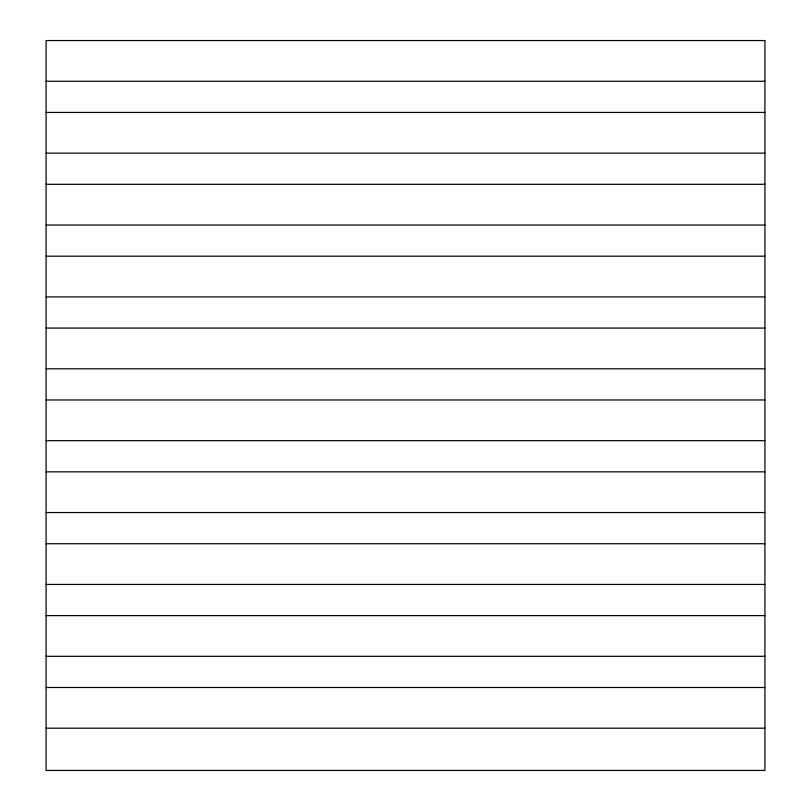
<?xml version="1.0" encoding="UTF-8"?>
<svg xmlns="http://www.w3.org/2000/svg" width="811" height="811" viewBox="0 0 811 811"><rect width="100%" height="100%" fill="white"/><g stroke="black" fill="none" stroke-linecap="round" stroke-linejoin="round"><path stroke-width="1.22" d="M46.085 81.262L764.915 81.262M46.085 112.435L764.915 112.435M46.085 153.137L764.915 153.137M46.085 184.31L764.915 184.31M46.085 225.022L764.915 225.022M46.085 256.195L764.915 256.195M46.085 296.907L764.915 296.907M46.085 328.08L764.915 328.08M46.085 368.792L764.915 368.792M46.085 399.965L764.915 399.965M46.085 440.667L764.915 440.667M46.085 471.84L764.915 471.84M46.085 512.552L764.915 512.552M46.085 543.725L764.915 543.725M46.085 584.437L764.915 584.437M46.085 615.61L764.915 615.61M46.085 656.312L764.915 656.312M46.085 687.495L764.915 687.495M46.085 728.197L764.915 728.197M764.915 40.55L46.085 40.55L46.085 770.45L764.915 770.45L764.915 40.55"/></g></svg>
